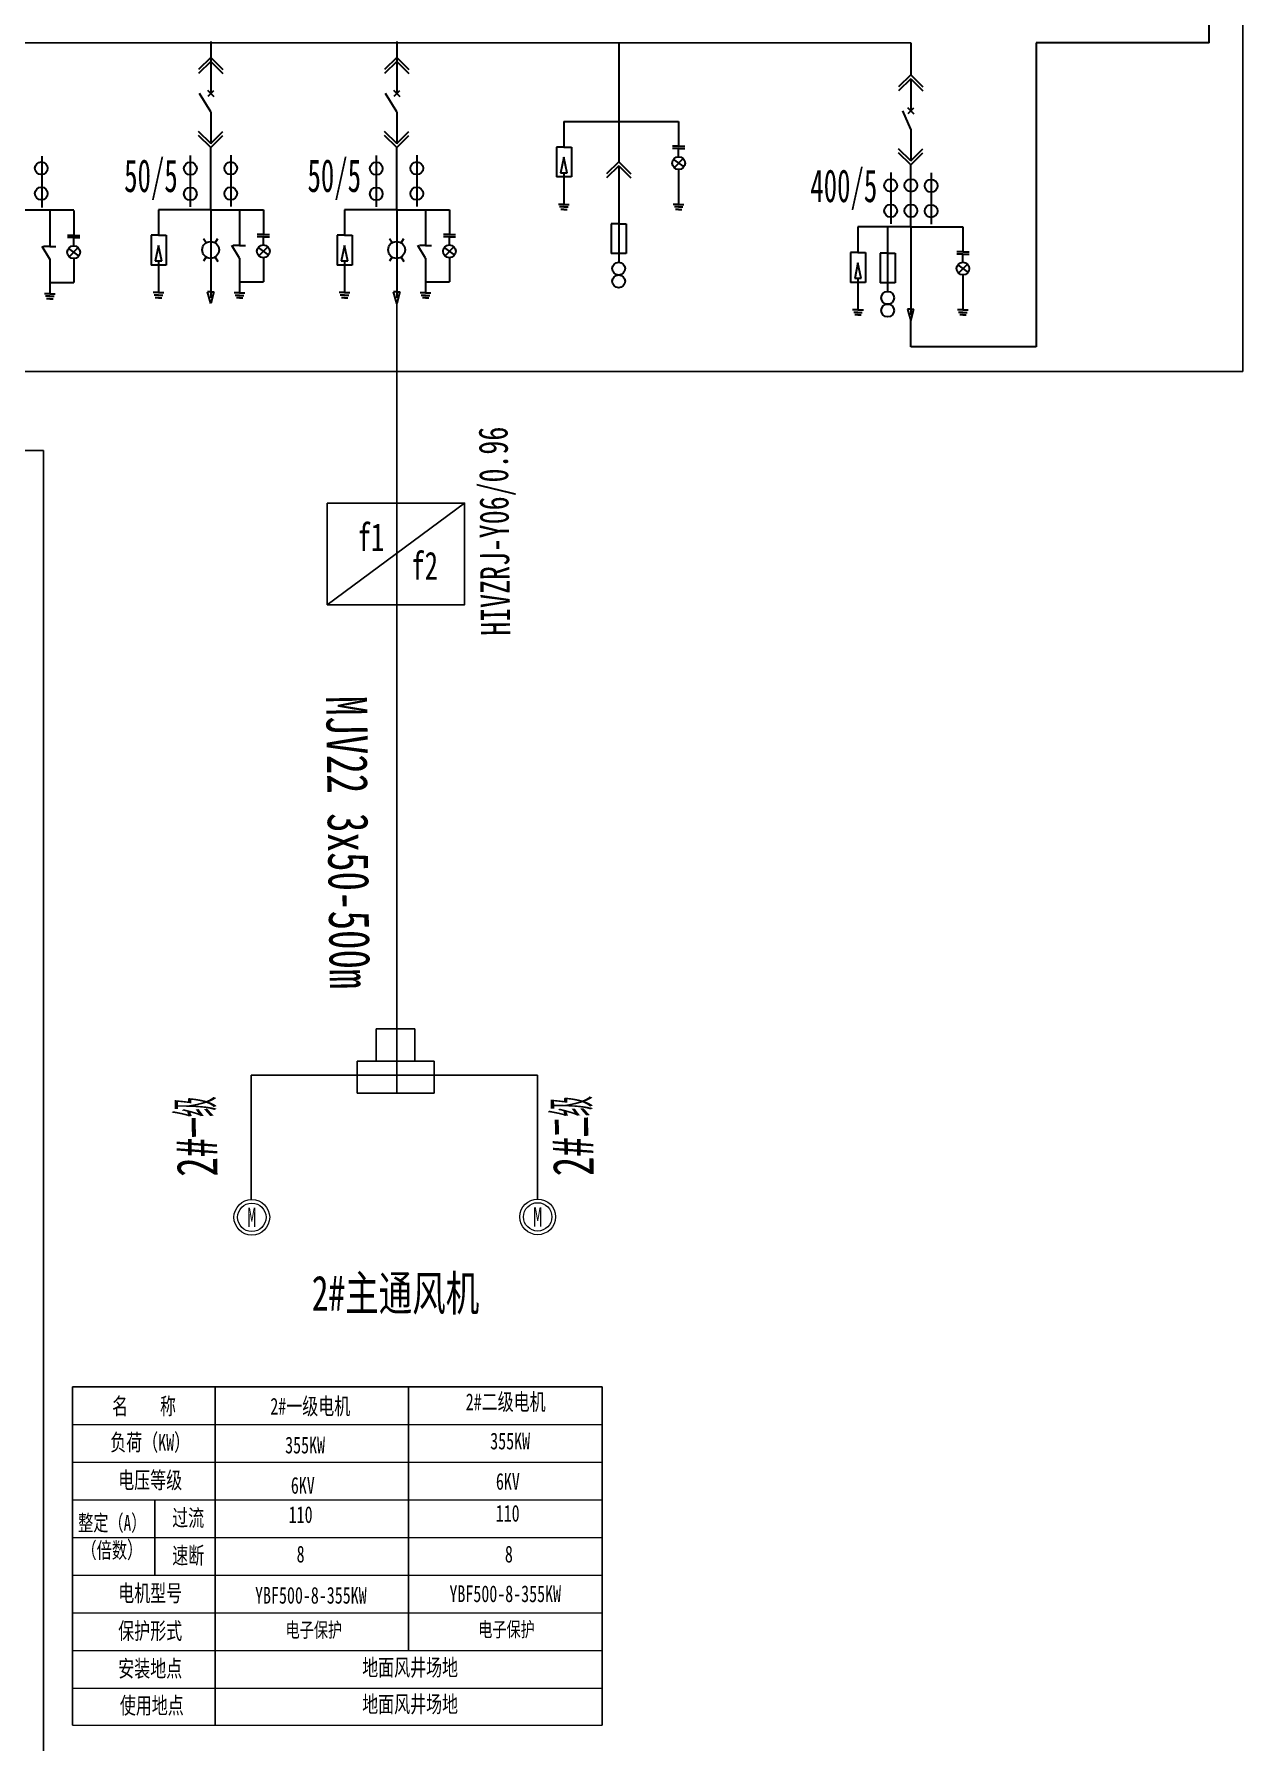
# Model space of a CAD drawing. Header units: millimetres. Extents: x -10061 to 3337, y -3023 to -418.
# Drawn here: x -8893.3 to -8728.1, y -2519.7 to -2286.2 of the extents above; entities that cross this region are included whole.
import ezdxf
from ezdxf.lldxf.tags import DXFTag

# ---------------------------------------------------------------- set-up
doc = ezdxf.new("R2010")
doc.units = ezdxf.units.MM
doc.layers.add('图框内框', color=16, linetype='Continuous', lineweight=100)
doc.layers.add('粗实线', color=7, linetype='Continuous', lineweight=30)
doc.styles.add('_宋体', font='', dxfattribs={"width": 0.6})
doc.styles.add('仿宋_GB2312', font='', dxfattribs={"width": 0.7, "height": 3})
doc.styles.get('_宋体').set_extended_font_data('SimSun')
doc.styles.get('仿宋_GB2312').set_extended_font_data('FangSong_GB2312')
tags = doc.linetypes.add('ACAD_ISO02W100', pattern=[15, 12, -3]).pattern_tags.tags
tags[6:7] = [DXFTag(74, 4), DXFTag(75, 0), DXFTag(340, '0'), DXFTag(46, 1.0), DXFTag(50, 0.0), DXFTag(44, 0.0), DXFTag(45, 0.0)]
tags[4:5] = [DXFTag(74, 4), DXFTag(75, 0), DXFTag(340, '0'), DXFTag(46, 1.0), DXFTag(50, 0.0), DXFTag(44, 0.0), DXFTag(45, 0.0)]

msp = doc.modelspace()

# ---------------------------------------------------------------- linework, layer by layer
at = {"color": 0, "lineweight": -3}
msp.add_line((-8895.05, -2343.18), (-8892.02, -2343.18), dxfattribs=at)
at = {"color": 7, "lineweight": 15}
for p, q in [((-8888.05, -2476.33), (-8815.62, -2476.33)), ((-8888.05, -2481.48), (-8815.62, -2481.48)), ((-8888.05, -2486.63), (-8815.62, -2486.63)), ((-8888.05, -2491.79), (-8815.62, -2491.79)), ((-8888.05, -2496.94), (-8815.62, -2496.94)), ((-8888.05, -2502.09), (-8815.62, -2502.09)), ((-8888.05, -2507.24), (-8815.62, -2507.24)), ((-8888.05, -2512.39), (-8815.62, -2512.39)), ((-8888.05, -2517.41), (-8815.62, -2517.41))]:
    msp.add_line(p, q, dxfattribs=at)
at = {"lineweight": 15}
for centre, radius in [((-8863.53, -2448), 2.44), ((-8863.53, -2448), 1.94), ((-8824.45, -2447.94), 2.44), ((-8824.45, -2447.94), 1.94)]:
    msp.add_circle(centre, radius, dxfattribs=at)
at = {"layer": '图框内框', "color": 0, "linetype": 'ACAD_ISO02W100', "lineweight": -3}
for p, q in [((-8728.06, -2105.76), (-8728.06, -2332.34)), ((-8728.06, -2332.34), (-9457.16, -2332.34))]:
    msp.add_line(p, q, dxfattribs=at)
at = {"layer": '图框内框', "color": 0, "lineweight": -3}
for p, q in [((-8843.69, -2380.87), (-8843.69, -2323.07)), ((-8892.02, -2343.18), (-8892.02, -2584.97)), ((-8853.22, -2364.26), (-8834.45, -2350.34)), ((-8834.45, -2350.34), (-8834.45, -2357.3)), ((-8843.69, -2380.87), (-8843.69, -2431.02)), ((-8846.52, -2426.63), (-8846.52, -2422.25)), ((-8846.52, -2422.25), (-8841.26, -2422.25)), ((-8841.26, -2422.25), (-8841.26, -2426.63)), ((-8849.15, -2426.63), (-8838.62, -2426.63)), ((-8849.15, -2426.63), (-8849.15, -2431.02)), ((-8846.52, -2426.63), (-8841.26, -2426.63)), ((-8838.62, -2431.02), (-8838.62, -2426.63)), ((-8844.05, -2428.57), (-8863.61, -2428.57)), ((-8863.61, -2428.57), (-8863.61, -2445.52)), ((-8844.05, -2428.57), (-8824.5, -2428.57)), ((-8824.5, -2428.57), (-8824.5, -2445.52)), ((-8849.15, -2431.02), (-8838.62, -2431.02)), ((-8849.15, -2431.02), (-8838.62, -2431.02)), ((-8888.05, -2471.18), (-8888.05, -2512.39)), ((-8888.05, -2471.18), (-8815.62, -2471.18)), ((-8868.55, -2471.18), (-8868.55, -2517.41)), ((-8842.13, -2471.18), (-8842.13, -2507.24)), ((-8815.62, -2471.18), (-8815.62, -2517.41)), ((-8888.05, -2476.2), (-8888.05, -2517.41)), ((-8876.77, -2486.63), (-8876.77, -2496.94))]:
    msp.add_line(p, q, dxfattribs=at)
msp.add_lwpolyline([(-8853.22, -2350.34), (-8834.45, -2350.34), (-8834.45, -2364.26), (-8853.22, -2364.26)], close=True, dxfattribs=at)
at = {"layer": '粗实线', "color": 0, "ltscale": 25}
for p, q in [((-8732.65, -2287.43), (-8732.65, -2251.13)), ((-9077.54, -2287.26), (-8773.46, -2287.43)), ((-8869.15, -2287.26), (-8869.15, -2291.63)), ((-8843.72, -2287.26), (-8843.72, -2291.63)), ((-8813.38, -2287.43), (-8813.38, -2303.71)), ((-8773.46, -2287.43), (-8773.46, -2291.8)), ((-8732.65, -2287.43), (-8756.3, -2287.43)), ((-8756.3, -2287.43), (-8756.3, -2329.01)), ((-8869.15, -2289.45), (-8870.81, -2291.08)), ((-8869.15, -2289.98), (-8870.81, -2291.62)), ((-8869.15, -2289.45), (-8867.48, -2291.08)), ((-8869.15, -2289.98), (-8867.48, -2291.62)), ((-8869.15, -2289.98), (-8869.15, -2294.35)), ((-8843.72, -2289.45), (-8845.38, -2291.08)), ((-8843.72, -2289.98), (-8845.38, -2291.62)), ((-8843.72, -2289.45), (-8842.06, -2291.08)), ((-8843.72, -2289.98), (-8842.06, -2291.62)), ((-8843.72, -2289.98), (-8843.72, -2294.35)), ((-8773.46, -2291.8), (-8775.13, -2293.44)), ((-8773.46, -2292.34), (-8775.13, -2293.97)), ((-8773.46, -2291.8), (-8771.8, -2293.44)), ((-8773.46, -2292.34), (-8771.8, -2293.97)), ((-8773.46, -2292.34), (-8773.46, -2296.71)), ((-8869.15, -2296.85), (-8870.67, -2294.35)), ((-8869.15, -2294.35), (-8869.56, -2293.95)), ((-8869.15, -2294.35), (-8869.56, -2294.76)), ((-8869.15, -2294.35), (-8868.73, -2293.95)), ((-8869.15, -2294.35), (-8868.73, -2294.76)), ((-8843.72, -2296.85), (-8845.25, -2294.35)), ((-8843.72, -2294.35), (-8844.14, -2293.95)), ((-8843.72, -2294.35), (-8844.14, -2294.76)), ((-8843.72, -2294.35), (-8843.3, -2293.95)), ((-8843.72, -2294.35), (-8843.3, -2294.76)), ((-8869.15, -2296.85), (-8869.15, -2301.22)), ((-8843.72, -2296.85), (-8843.72, -2301.22)), ((-8773.46, -2299.21), (-8774.55, -2296.71)), ((-8773.46, -2296.71), (-8773.88, -2296.31)), ((-8773.46, -2296.71), (-8773.88, -2297.12)), ((-8773.46, -2296.71), (-8773.05, -2296.31)), ((-8773.46, -2296.71), (-8773.05, -2297.12)), ((-8869.15, -2301.21), (-8870.81, -2299.57)), ((-8869.15, -2301.21), (-8867.48, -2299.57)), ((-8843.72, -2301.21), (-8845.38, -2299.57)), ((-8843.72, -2301.21), (-8842.06, -2299.57)), ((-8820.87, -2298.19), (-8820.87, -2301.68)), ((-8820.87, -2298.19), (-8805.19, -2298.19)), ((-8805.19, -2298.19), (-8805.19, -2301.57)), ((-8773.46, -2299.21), (-8773.46, -2303.58)), ((-8869.15, -2301.75), (-8870.81, -2300.11)), ((-8869.15, -2301.75), (-8867.48, -2300.11)), ((-8869.15, -2310.25), (-8869.15, -2301.75)), ((-8843.72, -2301.75), (-8845.38, -2300.11)), ((-8843.72, -2301.75), (-8842.06, -2300.11)), ((-8843.72, -2310.25), (-8843.72, -2301.75)), ((-8821.89, -2301.68), (-8821.89, -2305.76)), ((-8820.87, -2301.68), (-8821.89, -2301.68)), ((-8820.87, -2301.68), (-8819.85, -2301.68)), ((-8819.85, -2301.68), (-8819.85, -2305.76)), ((-8805.19, -2301.57), (-8806.03, -2301.57)), ((-8805.19, -2301.89), (-8806.03, -2301.89)), ((-8805.19, -2301.57), (-8804.35, -2301.57)), ((-8805.19, -2301.89), (-8804.35, -2301.89)), ((-8805.19, -2303), (-8805.19, -2301.89)), ((-8773.46, -2303.57), (-8775.13, -2301.93)), ((-8773.46, -2303.57), (-8771.8, -2301.93)), ((-8892.25, -2302.91), (-8892.25, -2309.92)), ((-8871.94, -2302.84), (-8871.94, -2309.84)), ((-8866.41, -2302.8), (-8866.41, -2309.8)), ((-8846.52, -2302.84), (-8846.52, -2309.84)), ((-8840.98, -2302.8), (-8840.98, -2309.8)), ((-8820.87, -2303.08), (-8821.32, -2305.23)), ((-8820.42, -2305.23), (-8820.87, -2303.08)), ((-8813.38, -2303.71), (-8815.05, -2305.34)), ((-8813.38, -2304.24), (-8815.05, -2305.88)), ((-8813.38, -2303.71), (-8811.72, -2305.34)), ((-8813.38, -2304.24), (-8811.72, -2305.88)), ((-8813.38, -2304.24), (-8813.38, -2308.61)), ((-8805.9, -2303.36), (-8804.49, -2304.39)), ((-8805.8, -2304.5), (-8804.57, -2303.25)), ((-8773.46, -2304.1), (-8775.13, -2302.47)), ((-8773.46, -2304.1), (-8771.8, -2302.47)), ((-8773.46, -2312.6), (-8773.46, -2304.1)), ((-8819.85, -2305.76), (-8821.89, -2305.76)), ((-8820.42, -2305.23), (-8821.32, -2305.23)), ((-8820.87, -2305.23), (-8820.87, -2309.51)), ((-8805.19, -2304.75), (-8805.19, -2309.51)), ((-8776.2, -2305.15), (-8776.2, -2312.16)), ((-8770.67, -2305.19), (-8770.67, -2312.2)), ((-8813.38, -2308.61), (-8813.38, -2317.43)), ((-8895.05, -2310.25), (-8887.84, -2310.25)), ((-8891.15, -2310.36), (-8891.15, -2315.17)), ((-8887.87, -2310.36), (-8887.87, -2313.75)), ((-8876.28, -2310.25), (-8876.28, -2313.74)), ((-8869.15, -2310.25), (-8876.28, -2310.25)), ((-8869.15, -2310.25), (-8861.94, -2310.25)), ((-8869.15, -2310.25), (-8869.15, -2315.37)), ((-8865.22, -2310.25), (-8865.22, -2315.05)), ((-8861.94, -2310.25), (-8861.94, -2313.63)), ((-8850.85, -2310.25), (-8850.85, -2313.74)), ((-8843.72, -2310.25), (-8850.85, -2310.25)), ((-8843.72, -2310.25), (-8836.51, -2310.25)), ((-8843.72, -2310.25), (-8843.72, -2315.37)), ((-8839.79, -2310.25), (-8839.79, -2315.05)), ((-8836.51, -2310.25), (-8836.51, -2313.63)), ((-8820.87, -2309.51), (-8821.6, -2309.51)), ((-8820.87, -2309.86), (-8821.46, -2309.86)), ((-8820.87, -2310.21), (-8821.31, -2310.21)), ((-8820.87, -2309.51), (-8820.14, -2309.51)), ((-8820.87, -2309.86), (-8820.29, -2309.86)), ((-8820.87, -2310.21), (-8820.44, -2310.21)), ((-8805.19, -2309.51), (-8805.92, -2309.51)), ((-8805.19, -2309.86), (-8805.77, -2309.86)), ((-8805.19, -2310.21), (-8805.63, -2310.21)), ((-8805.19, -2309.51), (-8804.46, -2309.51)), ((-8805.19, -2309.86), (-8804.61, -2309.86)), ((-8805.19, -2310.21), (-8804.75, -2310.21)), ((-8861.94, -2313.63), (-8862.78, -2313.63)), ((-8861.94, -2313.63), (-8861.1, -2313.63)), ((-8836.51, -2313.63), (-8837.35, -2313.63)), ((-8836.51, -2313.63), (-8835.68, -2313.63)), ((-8814.4, -2312.17), (-8814.4, -2316.25)), ((-8813.38, -2312.17), (-8814.4, -2312.17)), ((-8813.38, -2312.17), (-8812.36, -2312.17)), ((-8812.36, -2312.17), (-8812.36, -2316.25)), ((-8773.46, -2312.6), (-8780.67, -2312.6)), ((-8780.67, -2312.6), (-8780.67, -2316.1)), ((-8776.63, -2312.6), (-8776.63, -2321.41)), ((-8773.46, -2312.6), (-8773.46, -2317.73)), ((-8773.46, -2312.6), (-8766.33, -2312.6)), ((-8766.33, -2312.6), (-8766.33, -2315.99)), ((-8891.15, -2316.98), (-8892.2, -2315.25)), ((-8891.15, -2315.26), (-8891.99, -2315.26)), ((-8891.15, -2315.26), (-8890.31, -2315.26)), ((-8887.87, -2313.75), (-8888.71, -2313.75)), ((-8887.87, -2314.06), (-8888.71, -2314.06)), ((-8888.59, -2315.54), (-8887.18, -2316.57)), ((-8888.48, -2316.68), (-8887.26, -2315.43)), ((-8887.87, -2313.75), (-8887.03, -2313.75)), ((-8887.87, -2314.06), (-8887.03, -2314.06)), ((-8887.87, -2315.17), (-8887.87, -2314.06)), ((-8877.3, -2313.74), (-8877.3, -2317.82)), ((-8876.28, -2313.74), (-8877.3, -2313.74)), ((-8876.28, -2315.14), (-8876.73, -2317.29)), ((-8876.28, -2313.74), (-8875.26, -2313.74)), ((-8875.83, -2317.29), (-8876.28, -2315.14)), ((-8875.26, -2313.74), (-8875.26, -2317.82)), ((-8869.79, -2314.78), (-8870.14, -2314.21)), ((-8869.15, -2315.37), (-8869.15, -2322.27)), ((-8868.56, -2314.77), (-8868.18, -2314.16)), ((-8865.22, -2316.86), (-8866.27, -2315.14)), ((-8865.22, -2315.14), (-8866.06, -2315.14)), ((-8865.22, -2315.14), (-8864.38, -2315.14)), ((-8861.94, -2313.94), (-8862.78, -2313.94)), ((-8862.65, -2315.42), (-8861.24, -2316.45)), ((-8862.55, -2316.56), (-8861.33, -2315.31)), ((-8861.94, -2313.94), (-8861.1, -2313.94)), ((-8861.94, -2315.06), (-8861.94, -2313.94)), ((-8851.87, -2313.74), (-8851.87, -2317.82)), ((-8850.85, -2313.74), (-8851.87, -2313.74)), ((-8850.85, -2315.14), (-8851.3, -2317.29)), ((-8850.85, -2313.74), (-8849.83, -2313.74)), ((-8850.41, -2317.29), (-8850.85, -2315.14)), ((-8849.83, -2313.74), (-8849.83, -2317.82)), ((-8844.36, -2314.78), (-8844.71, -2314.21)), ((-8843.72, -2315.37), (-8843.72, -2322.27)), ((-8843.13, -2314.77), (-8842.76, -2314.16)), ((-8839.79, -2316.86), (-8840.84, -2315.14)), ((-8839.79, -2315.14), (-8840.63, -2315.14)), ((-8839.79, -2315.14), (-8838.95, -2315.14)), ((-8836.51, -2313.94), (-8837.35, -2313.94)), ((-8837.23, -2315.42), (-8835.82, -2316.45)), ((-8837.12, -2316.56), (-8835.9, -2315.31)), ((-8836.51, -2313.94), (-8835.68, -2313.94)), ((-8836.51, -2315.06), (-8836.51, -2313.94)), ((-8766.33, -2315.99), (-8767.17, -2315.99)), ((-8766.33, -2315.99), (-8765.49, -2315.99)), ((-8891.15, -2316.97), (-8891.15, -2321.69)), ((-8887.87, -2316.92), (-8887.87, -2320.21)), ((-8875.26, -2317.82), (-8877.3, -2317.82)), ((-8875.83, -2317.29), (-8876.73, -2317.29)), ((-8876.28, -2317.29), (-8876.28, -2321.57)), ((-8869.79, -2316.7), (-8870.14, -2317.26)), ((-8868.56, -2316.71), (-8868.18, -2317.32)), ((-8865.22, -2316.85), (-8865.22, -2321.57)), ((-8861.94, -2316.81), (-8861.94, -2320.09)), ((-8849.83, -2317.82), (-8851.87, -2317.82)), ((-8850.41, -2317.29), (-8851.3, -2317.29)), ((-8850.85, -2317.29), (-8850.85, -2321.57)), ((-8844.36, -2316.7), (-8844.71, -2317.26)), ((-8843.13, -2316.71), (-8842.76, -2317.32)), ((-8839.79, -2316.85), (-8839.79, -2321.57)), ((-8836.51, -2316.81), (-8836.51, -2320.09)), ((-8812.36, -2316.25), (-8814.4, -2316.25)), ((-8781.69, -2316.1), (-8781.69, -2320.18)), ((-8780.67, -2316.1), (-8781.69, -2316.1)), ((-8780.67, -2317.5), (-8781.12, -2319.65)), ((-8780.67, -2316.1), (-8779.65, -2316.1)), ((-8780.22, -2319.65), (-8780.67, -2317.5)), ((-8779.65, -2316.1), (-8779.65, -2320.18)), ((-8777.64, -2316.16), (-8777.64, -2320.24)), ((-8776.62, -2316.16), (-8777.64, -2316.16)), ((-8776.62, -2316.16), (-8775.6, -2316.16)), ((-8775.6, -2316.16), (-8775.6, -2320.24)), ((-8773.46, -2317.73), (-8773.46, -2324.63)), ((-8766.33, -2316.3), (-8767.17, -2316.3)), ((-8767.04, -2317.78), (-8765.63, -2318.81)), ((-8766.94, -2318.92), (-8765.71, -2317.67)), ((-8766.33, -2316.3), (-8765.49, -2316.3)), ((-8766.33, -2317.41), (-8766.33, -2316.3)), ((-8891.15, -2320.21), (-8887.87, -2320.21)), ((-8865.22, -2320.09), (-8861.94, -2320.09)), ((-8839.79, -2320.09), (-8836.51, -2320.09)), ((-8779.65, -2320.18), (-8781.69, -2320.18)), ((-8780.22, -2319.65), (-8781.12, -2319.65)), ((-8780.67, -2319.65), (-8780.67, -2323.93)), ((-8775.6, -2320.24), (-8777.64, -2320.24)), ((-8766.33, -2319.16), (-8766.33, -2323.93)), ((-8891.14, -2321.72), (-8891.87, -2321.72)), ((-8891.14, -2322.07), (-8891.72, -2322.07)), ((-8891.14, -2322.41), (-8891.58, -2322.41)), ((-8891.14, -2321.72), (-8890.41, -2321.72)), ((-8891.14, -2322.07), (-8890.56, -2322.07)), ((-8891.14, -2322.41), (-8890.7, -2322.41)), ((-8876.28, -2321.57), (-8877.01, -2321.57)), ((-8876.28, -2321.92), (-8876.86, -2321.92)), ((-8876.28, -2322.27), (-8876.72, -2322.27)), ((-8876.28, -2321.57), (-8875.55, -2321.57)), ((-8876.28, -2321.92), (-8875.7, -2321.92)), ((-8876.28, -2322.27), (-8875.84, -2322.27)), ((-8869.15, -2321.47), (-8869.58, -2321.47)), ((-8869.15, -2323.07), (-8869.58, -2321.47)), ((-8869.15, -2321.47), (-8868.71, -2321.47)), ((-8868.71, -2321.47), (-8869.15, -2323.07)), ((-8865.21, -2321.6), (-8865.94, -2321.6)), ((-8865.21, -2321.95), (-8865.79, -2321.95)), ((-8865.21, -2322.3), (-8865.64, -2322.3)), ((-8865.21, -2321.6), (-8864.48, -2321.6)), ((-8865.21, -2321.95), (-8864.62, -2321.95)), ((-8865.21, -2322.3), (-8864.77, -2322.3)), ((-8850.85, -2321.57), (-8851.58, -2321.57)), ((-8850.85, -2321.92), (-8851.44, -2321.92)), ((-8850.85, -2322.27), (-8851.29, -2322.27)), ((-8850.85, -2321.57), (-8850.13, -2321.57)), ((-8850.85, -2321.92), (-8850.27, -2321.92)), ((-8850.85, -2322.27), (-8850.42, -2322.27)), ((-8843.72, -2321.47), (-8844.16, -2321.47)), ((-8843.72, -2323.07), (-8844.16, -2321.47)), ((-8843.72, -2321.47), (-8843.28, -2321.47)), ((-8843.28, -2321.47), (-8843.72, -2323.07)), ((-8839.78, -2321.6), (-8840.51, -2321.6)), ((-8839.78, -2321.95), (-8840.36, -2321.95)), ((-8839.78, -2322.3), (-8840.22, -2322.3)), ((-8839.78, -2321.6), (-8839.05, -2321.6)), ((-8839.78, -2321.95), (-8839.2, -2321.95)), ((-8839.78, -2322.3), (-8839.34, -2322.3)), ((-8780.67, -2323.93), (-8781.4, -2323.93)), ((-8780.67, -2324.28), (-8781.25, -2324.28)), ((-8780.67, -2324.63), (-8781.11, -2324.63)), ((-8780.67, -2323.93), (-8779.94, -2323.93)), ((-8780.67, -2324.28), (-8780.09, -2324.28)), ((-8780.67, -2324.63), (-8780.23, -2324.63)), ((-8773.46, -2323.82), (-8773.9, -2323.82)), ((-8773.9, -2323.82), (-8773.46, -2325.43)), ((-8773.46, -2323.82), (-8773.03, -2323.82)), ((-8773.46, -2325.43), (-8773.03, -2323.82)), ((-8766.33, -2323.93), (-8767.06, -2323.93)), ((-8766.33, -2324.28), (-8766.91, -2324.28)), ((-8766.33, -2324.63), (-8766.77, -2324.63)), ((-8766.33, -2323.93), (-8765.6, -2323.93)), ((-8766.33, -2324.28), (-8765.75, -2324.28)), ((-8766.33, -2324.63), (-8765.89, -2324.63)), ((-8773.46, -2329.01), (-8773.46, -2325.43)), ((-8756.3, -2329.01), (-8773.46, -2329.01))]:
    msp.add_line(p, q, dxfattribs=at)
for centre, radius in [((-8892.31, -2304.57), 0.874), ((-8871.94, -2304.61), 0.874), ((-8866.41, -2304.57), 0.874), ((-8846.52, -2304.61), 0.874), ((-8840.98, -2304.57), 0.874), ((-8805.19, -2303.87), 0.874), ((-8776.2, -2306.92), 0.874), ((-8773.44, -2306.92), 0.874), ((-8770.67, -2306.97), 0.874), ((-8892.31, -2308.03), 0.874), ((-8871.94, -2308.07), 0.874), ((-8866.41, -2308.03), 0.874), ((-8846.52, -2308.07), 0.874), ((-8840.98, -2308.03), 0.874), ((-8776.2, -2310.39), 0.874), ((-8773.44, -2310.39), 0.874), ((-8770.67, -2310.43), 0.874), ((-8887.88, -2316.05), 0.874), ((-8869.16, -2315.74), 1.15), ((-8861.95, -2315.93), 0.874), ((-8843.74, -2315.74), 1.15), ((-8836.52, -2315.93), 0.874), ((-8813.38, -2318.3), 0.874), ((-8766.33, -2318.29), 0.874), ((-8813.38, -2320.03), 0.874), ((-8776.62, -2322.29), 0.874), ((-8776.62, -2324.02), 0.874)]:
    msp.add_circle(centre, radius, dxfattribs=at)

# ---------------------------------------------------------------- texts
at = {"color": 7, "lineweight": 15, "width": 123.9863, "attachment_point": 5, "style": '仿宋_GB2312'}
for s, insert, char_height, rotation in [('HIVZRJ-Y06/0.96', (-8829.9, -2354.19), 4, 90.7515), ('MJV22 3x50-500m', (-8850.36, -2396.72), 5.6, 270.7515), ('2#{\\Ftxt,gbcbig|c134;一级}', (-8871.08, -2436.96), 5.6, 90.7515), ('2#{\\Ftxt,gbcbig|c134;二级}', (-8819.66, -2436.89), 5.6, 90.7515)]:
    msp.add_mtext(s, dxfattribs=dict(at, insert=insert, char_height=char_height, rotation=rotation))
at = {"color": 7, "lineweight": 15, "attachment_point": 5, "style": '仿宋_GB2312'}
for s, insert, char_height, width in [('{\\fFangSong|b0|i0|c134|p49;f1}', (-8847.25, -2355), 3.84, 24.5024), ('{\\fFangSong|b0|i0|c134|p49;f2}', (-8839.91, -2358.92), 3.84, 24.5024), ('{\\fFangSong|b0|i0|c134|p49;2#主通风机}', (-8843.89, -2458.64), 4.8, 30.628), ('{\\fFangSong|b0|i0|c134|p49;\\C0;名    称}', (-8878.26, -2473.95), 2.2879, 16.9123), ('{\\fFangSong|b0|i0|c134|p49;\\C0;2#一级电机}', (-8855.54, -2473.95), 2.2879, 16.9123), ('{\\fFangSong|b0|i0|c134|p49;\\C0;2#二级电机}', (-8828.83, -2473.35), 2.2879, 16.9123), ('负荷（KW）', (-8877.42, -2478.91), 2.288, 16.9123), ('{\\fFangSong|b0|i0|c134|p49;355KW}', (-8856.25, -2479.15), 2.2879, 16.9123), ('{\\fFangSong|b0|i0|c134|p49;355KW}', (-8828.22, -2478.6), 2.2879, 16.9123), ('电压等级', (-8877.42, -2484.06), 2.288, 16.9123), ('{\\fFangSong|b0|i0|c134|p49;6KV}', (-8856.56, -2484.66), 2.2879, 16.9123), ('{\\fFangSong|b0|i0|c134|p49;6KV}', (-8828.53, -2484.12), 2.2879, 16.9123), ('{\\H0.95x;整定（A）\\P（倍数}）', (-8882.61, -2491.79), 2.2879, 10.3783), ('过流', (-8872.23, -2489.21), 2.288, 10.3783), ('{\\fFangSong|b0|i0|c134|p49;110}', (-8856.86, -2488.66), 2.2879, 16.9123), ('{\\fFangSong|b0|i0|c134|p49;110}', (-8828.56, -2488.48), 2.2879, 16.9123), ('速断', (-8872.23, -2494.36), 2.288, 10.3783), ('{\\fFangSong|b0|i0|c134|p49;8}', (-8856.86, -2494.06), 2.2879, 16.9123), ('{\\fFangSong|b0|i0|c134|p49;8}', (-8828.39, -2494.06), 2.2879, 16.9123), ('电机型号', (-8877.42, -2499.51), 2.288, 16.9123), ('{\\fFangSong|b0|i0|c134|p49;YBF500-8-355KW}', (-8855.46, -2499.69), 2.2879, 16.9123), ('{\\fFangSong|b0|i0|c134|p49;YBF500-8-355KW}', (-8828.89, -2499.48), 2.2879, 16.9123), ('保护形式', (-8877.42, -2504.67), 2.288, 16.9123), ('{\\fSimSun|b0|i0|c134|p2;电子保护}', (-8855.05, -2504.52), 2.024, 14.9615), ('{\\fSimSun|b0|i0|c134|p2;电子保护}', (-8828.71, -2504.45), 2.024, 14.9615), ('安装地点', (-8877.42, -2509.82), 2.288, 16.9123), ('{\\fFangSong|b0|i0|c134|p49;地面风井场地}', (-8841.89, -2509.68), 2.2879, 20.4961), ('{\\fSimSun|b0|i0|c134|p2;使用地点}', (-8877.2, -2514.87), 2.2879, 14.9615), ('{\\fFangSong|b0|i0|c134|p49;地面风井场地}', (-8841.89, -2514.7), 2.2879, 20.4961)]:
    msp.add_mtext(s, dxfattribs=dict(at, insert=insert, char_height=char_height, width=width))
at = {"lineweight": 15, "char_height": 2.64, "width": 3.6699, "attachment_point": 5, "style": '仿宋_GB2312'}
for insert in [(-8863.53, -2448), (-8824.45, -2447.94)]:
    msp.add_mtext('M', dxfattribs=dict(at, insert=insert))
at = {"layer": '粗实线', "color": 0, "ltscale": 25, "char_height": 4.483, "width": 7.5752, "attachment_point": 3, "style": '_宋体'}
for s, insert in [('50/5', (-8873.66, -2303.34)), ('50/5', (-8848.6, -2303.33)), ('400/5', (-8778.04, -2304.72))]:
    msp.add_mtext(s, dxfattribs=dict(at, insert=insert))

doc.saveas('drawing.dxf')
